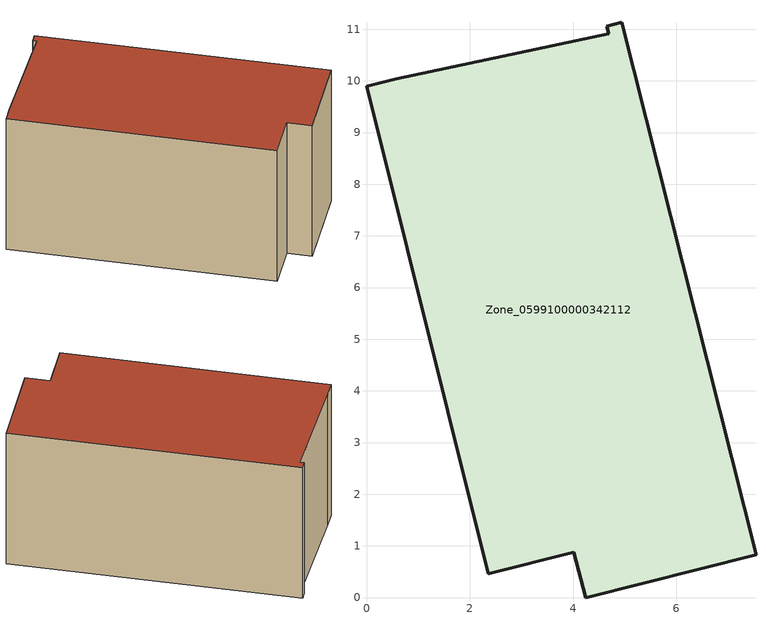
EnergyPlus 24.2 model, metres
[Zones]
Zone_0599100000342112
 floor ground (C_G): 4.65,11.06 4.94,11.13 7.54,0.83 4.24,0 4.01,0.88 2.36,0.46 0,9.89 0.58,10.04 4.69,10.91 z0
 wall outside (C_F): 2.36,0.46 4.01,0.88 4.24,0 7.54,0.83 4.94,11.13 4.65,11.06 4.69,10.91 0.58,10.04 0,9.89 2.36,0.46 z0:5.66
 roof outside (C_R): 4.69,10.91 0.58,10.04 0,9.89 2.36,0.46 4.01,0.88 4.24,0 7.54,0.83 4.94,11.13 4.65,11.06 z5.66
[BUILDING]
Pand.0599100000342112: North Axis=0; Terrain=City; Loads Convergence Tolerance Value=0.04; Temperature Convergence Tolerance Value=0.4; Solar Distribution=FullExterior; Maximum Number of Warmup Days=25; Minimum Number of Warmup Days=1
[Site:Location]
Rotterdam.The.Hague.AP_ZH_NLD Design_Conditions: Latitude=51.96; Longitude=4.45; Time Zone=1; Elevation=-4.5
[SITE:GROUNDTEMPERATURE:BUILDINGSURFACE]
18, 18, 18, 18, 18, 18, 18, 18, 18, 18, 18, 18
[MATERIAL] Thermal Absorptance=0.9; Solar Absorptance=0.7; Visible Absorptance=0.7
Name | Roughness | Thickness | Conductivity | Density | Specific Heat
G.TI.1992-2005 | MediumSmooth | 0.15 | 0.06 | 540 | 1210
F.TI.1992-2005 | Rough | 0.3 | 0.12 | 1920 | 840
R.TI.1992-2005 | MediumRough | 0.2 | 0.08 | 1500 | 1000
[CONSTRUCTION]
C_G: G.TI.1992-2005
C_F: F.TI.1992-2005
C_R: R.TI.1992-2005
[ZONE]
Zone_0599100000342112: Type=1; Multiplier=1; Ceiling Height=Autocalculate; Volume=Autocalculate; Floor Area=autocalculate; Part of Total Floor Area=Yes
[ZONEINFILTRATION:DESIGNFLOWRATE]
Infil_Zone_0599100000342112: Zone or ZoneList or Space or SpaceList=Zone_0599100000342112; Schedule=AlwaysOn; Design Flow Rate Calculation Method=Flow/Area; Flow Rate per Floor Area=0.0015; Constant Term Coefficient=1; Temperature Term Coefficient=0; Velocity Term Coefficient=0; Velocity Squared Term Coefficient=0
[HVACTEMPLATE:ZONE:IDEALLOADSAIRSYSTEM]
Zone_0599100000342112: Maximum Heating Supply Air Temperature=50; Minimum Cooling Supply Air Temperature=13; Maximum Heating Supply Air Humidity Ratio=0.0156; Minimum Cooling Supply Air Humidity Ratio=0.0077; Heating Limit=NoLimit; Cooling Limit=NoLimit; Dehumidification Control Type=ConstantSensibleHeatRatio; Cooling Sensible Heat Ratio=0.7; Dehumidification Setpoint=60; Humidification Control Type=None; Humidification Setpoint=30; Outdoor Air Method=None; Outdoor Air Flow Rate per Person=0.00944; Outdoor Air Flow Rate per Zone Floor Area=0; Outdoor Air Flow Rate per Zone=0; Demand Controlled Ventilation Type=None; Outdoor Air Economizer Type=NoEconomizer; Heat Recovery Type=None; Sensible Heat Recovery Effectiveness=0.7; Latent Heat Recovery Effectiveness=0.65
[ZONECONTROL:THERMOSTAT]
ThermostatControl_Zone_0599100000342112: Zone or ZoneList=Zone_0599100000342112; Control Type Schedule=DualSetpointControlType; Control 1=Thermostat_Zone_0599100000342112; Temperature Difference Between Cutout And Setpoint=0
[THERMOSTATSETPOINT:DUALSETPOINT]
Thermostat_Zone_0599100000342112: Heating Setpoint Temperature Schedule=HeatingSetpoint_Zone_0599100000342112; Cooling Setpoint Temperature Schedule=CoolingSetpoint_Zone_0599100000342112
[SCHEDULE:COMPACT]
HeatingSetpoint_Zone_0599100000342112: Through: 12/31, For: AllDays, Until: 24:00, 21
CoolingSetpoint_Zone_0599100000342112: Through: 12/31, For: AllDays, Until: 24:00, 24
DualSetpointControlType: Through: 12/31, For: AllDays, Until: 24:00, 4
AlwaysOn: Through: 12/31, For: AllDays, Until: 24:00, 1
